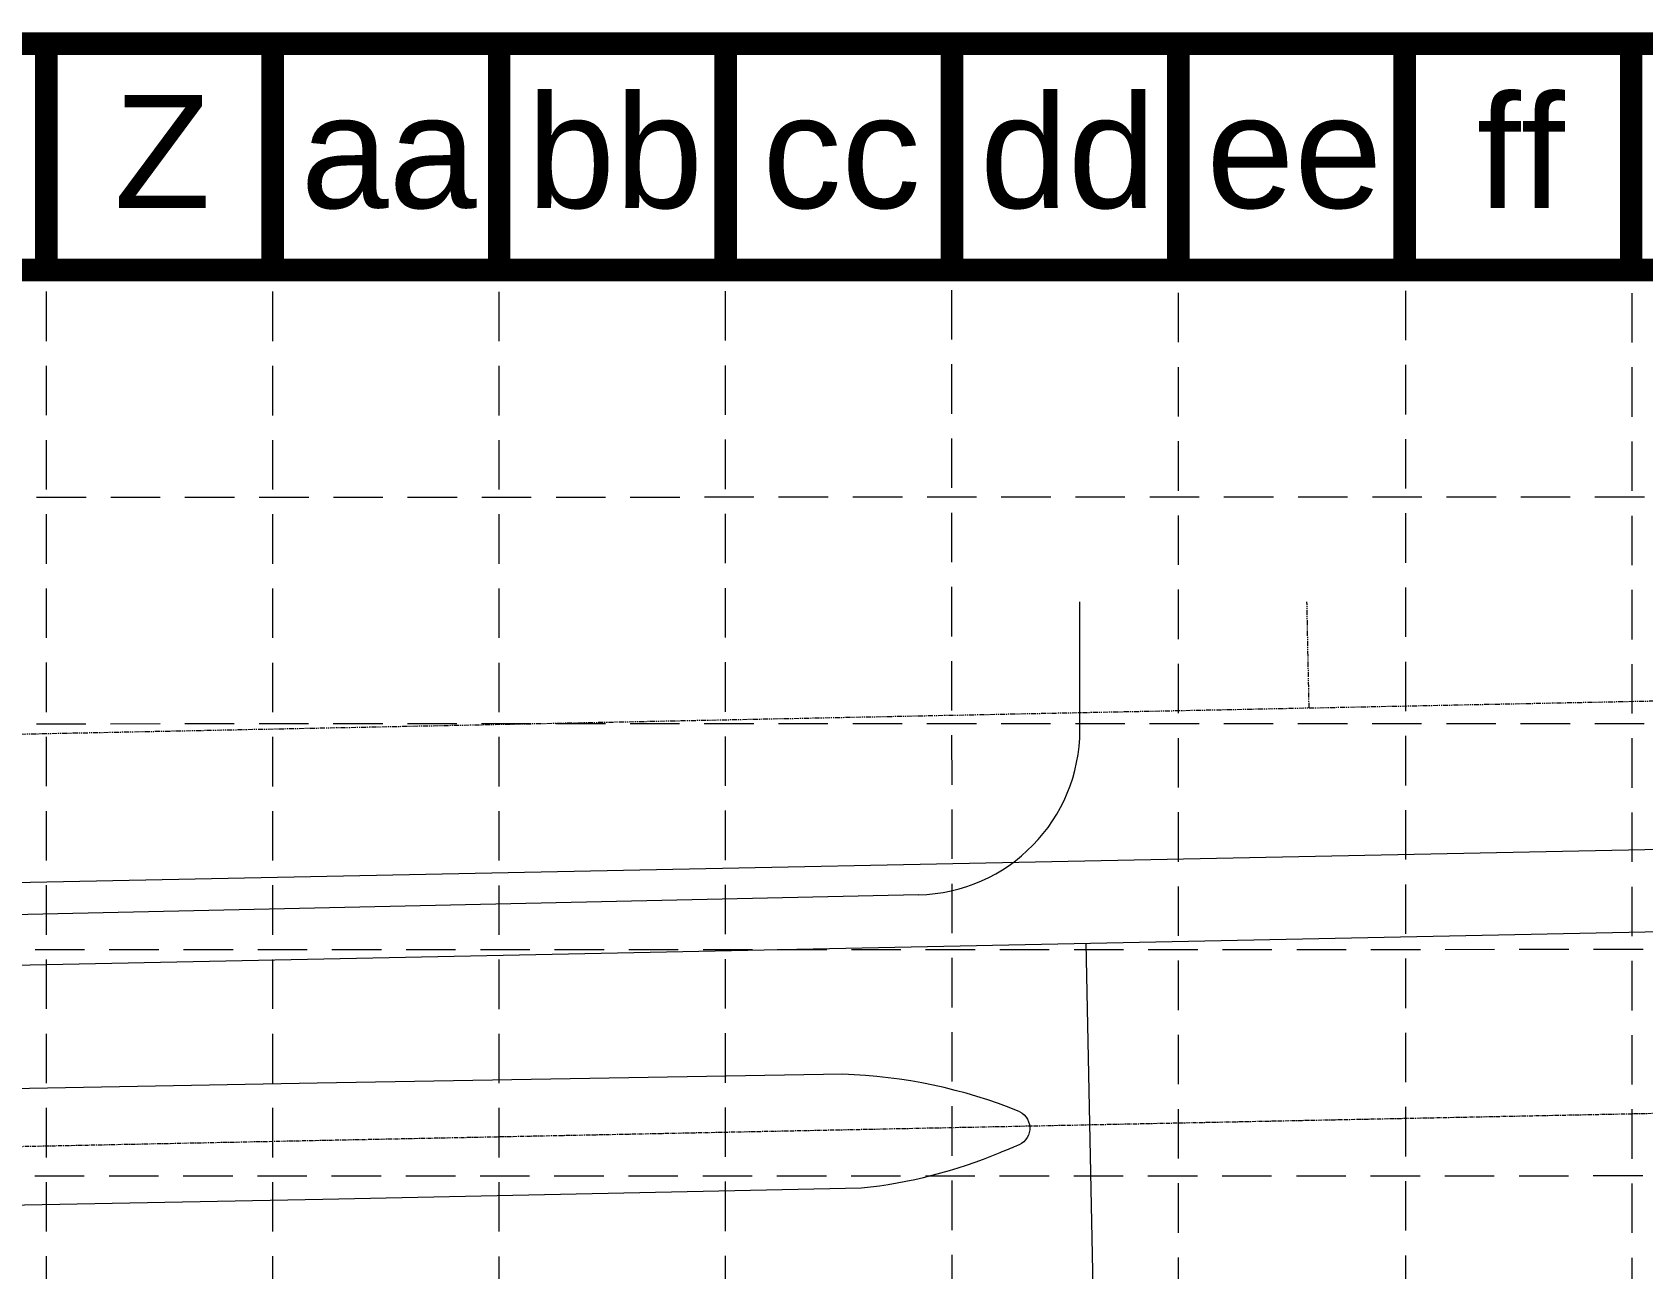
# Model space of a CAD drawing. Extents: x 2140663 to 2528301, y 336313 to 7007653.
# Drawn here: x 2527913.7 to 2528109, y 7007503.4 to 7007653.4 of the extents above; entities that cross this region are included whole.
import ezdxf
from ezdxf.enums import TextEntityAlignment as Align

# ---------------------------------------------------------------- set-up
doc = ezdxf.new("R2010")
doc.units = 0
doc.header["$MEASUREMENT"] = 0
for name, pattern in [('HIDDEN', [0.375, 0.25, -0.125]), ('xdrc002pt$0$CL', [0.7000000000000001, 0.5, -0.05, 0.1, -0.05]), ('xdrc002pt$0$PHANTOM2', [1.25, 0.625, -0.125, 0.125, -0.125, 0.125, -0.125])]:
    doc.linetypes.add(name, pattern=pattern)
for name, color, linetype in [('BASE', 7, 'Continuous'), ('GRID', 254, 'HIDDEN'), ('xdrc002bs$0$C-WATR-PIPE-E', 12, 'Continuous'), ('xdrc002bs$0$v-pave-exst', 6, 'Continuous'), ('xdrc002pt$0$V-ADJC-LINE-E', 2, 'xdrc002pt$0$PHANTOM2'), ('xdrc002pt$0$V-RWAY-CNTR-E', 2, 'xdrc002pt$0$CL')]:
    doc.layers.add(name, color=color, linetype=linetype)
doc.styles.get("Standard").update_dxf_attribs({"font": 'ARIAL.TTF'})

msp = doc.modelspace()

# ---------------------------------------------------------------- linework, layer by layer
at = {"layer": 'BASE', "color": 9}
msp.add_line((2527228.947377252, 7007624.562990395), (2528272.331315909, 7007624.562990395), dxfattribs=at)
at = {"layer": 'BASE', "const_width": 2.745747206990553}
for points in [[(2528299.78878798, 7005894.74224999), (2528299.78878798, 7007652.020462465), (2527201.489905182, 7007652.020462465), (2527201.489905182, 7005894.74224999)], [(2528272.331315909, 7005922.199722059), (2528272.331315909, 7007624.562990395), (2527228.947377252, 7007624.562990395), (2527228.947377252, 7005922.199722059)]]:
    msp.add_lwpolyline(points, close=True, dxfattribs=at)
for points in [[(2527915.384178999, 7007652.020462465), (2527915.384178999, 7007624.562990395)], [(2527942.84165107, 7007652.020462465), (2527942.84165107, 7007624.562990395)], [(2527970.299123141, 7007652.020462465), (2527970.299123141, 7007624.562990395)], [(2527997.756595209, 7007652.020462465), (2527997.756595209, 7007624.562990395)], [(2528025.21406728, 7007652.020462465), (2528025.21406728, 7007624.562990395)], [(2528052.67153935, 7007652.020462465), (2528052.67153935, 7007624.562990395)], [(2528080.129011419, 7007652.020462465), (2528080.129011419, 7007624.562990395)], [(2528107.58648349, 7007652.020462465), (2528107.58648349, 7007624.562990395)]]:
    msp.add_lwpolyline(points, dxfattribs=at)
at = {"layer": 'GRID', "color": 253, "linetype": 'HIDDEN', "lineweight": 0, "ltscale": 24}
for p, q in [((2528080.45980197, 7006032.041801908), (2528080.250281271, 7007625.178615601)), ((2528107.768453324, 7006031.75605775), (2528107.707753342, 7007625.178615601)), ((2527915.384178999, 7006031.929907975), (2527915.384178999, 7007624.562990395)), ((2527942.84165107, 7006031.925591088), (2527942.84165107, 7007624.562990395)), ((2527970.299123141, 7006031.921274197), (2527970.299123141, 7007624.562990395)), ((2527997.886483418, 7006031.983717573), (2527997.756595209, 7007624.562990395)), ((2528025.314863435, 7006032.117452909), (2528025.21406728, 7007624.562990395)), ((2528052.75125109, 7006031.787906426), (2528052.67153935, 7007624.562990395)), ((2527230.19618242, 7007596.921024007), (2528271.880184806, 7007597.056849426)), ((2527230.175714295, 7007569.386383166), (2528271.880184806, 7007569.599377357)), ((2527230.021053655, 7007542.0128863), (2528272.331315909, 7007542.190574186)), ((2527229.983776069, 7007514.580157942), (2528272.331315909, 7007514.733102113))]:
    msp.add_line(p, q, dxfattribs=at)
at = {"layer": 'xdrc002bs$0$C-WATR-PIPE-E', "color": 7, "lineweight": 0}
for p, q in [((2527284.938087328, 7007537.530096531), (2528222.469736997, 7007556.56467502)), ((2527284.938087328, 7007527.528035712), (2528222.469736997, 7007546.562614202)), ((2528042.758203008, 7007480.466039438), (2528041.490853816, 7007542.888224374))]:
    msp.add_line(p, q, dxfattribs=at)
at = {"layer": 'xdrc002bs$0$v-pave-exst', "color": 7, "lineweight": 0}
for p, q in [((2528040.729150539, 7007568.775554178), (2528040.729150539, 7007584.312139794)), ((2528021.170691332, 7007548.780428729), (2527827.056452609, 7007544.493916234))]:
    msp.add_line(p, q, dxfattribs=at)
for points in [[(2528033.451923139, 7007522.463901453, 0.08821619470133672), (2528011.975001772, 7007527.013151095), (2527948.215746516, 7007525.942333472), (2527874.088955177, 7007524.547518157), (2527802.531882095, 7007523.020453377)], [(2528033.451923139, 7007522.463901453, -0.6700435787343595), (2528033.052234306, 7007518.324182093, -2.923951455250699)], [(2527803.273091199, 7007509.019062395), (2527874.395950365, 7007510.456043916), (2527948.925050925, 7007511.876853056), (2528014.242205501, 7007513.216740287, 0.0732885195192831), (2528031.069342427, 7007517.531115355, -0.00841796638918515), (2528033.052234306, 7007518.324182093, 7.607806520411469)]]:
    msp.add_lwpolyline(points, format="xyb", dxfattribs=at)
msp.add_arc((2528020.729150539, 7007568.775554178), 20, 271.2650239739514, 0, dxfattribs=at)
at = {"layer": 'xdrc002pt$0$V-ADJC-LINE-E', "color": 7, "lineweight": 0}
for p, q in [((2528068.52783115, 7007571.442922766), (2528068.266549174, 7007584.312139795)), ((2528068.52783115, 7007571.442922765), (2528222.469736997, 7007574.568384495)), ((2527284.938087328, 7007555.533806005), (2528068.52783115, 7007571.442922768))]:
    msp.add_line(p, q, dxfattribs=at)
at = {"layer": 'xdrc002pt$0$V-RWAY-CNTR-E', "color": 7, "lineweight": 0}
msp.add_line((2527284.938087328, 7007505.523501908), (2528222.469736997, 7007524.558080399), dxfattribs=at)

# ---------------------------------------------------------------- texts
at = {"layer": 'BASE'}
for s, p in [('bb', (2527984.360593501, 7007638.92882147)), ('dd', (2528039.27553764, 7007638.92882147)), ('ff', (2528094.19048178, 7007638.92882147)), ('Z', (2527929.44564936, 7007638.92882147)), ('aa', (2527956.90312143, 7007638.92882147)), ('cc', (2528011.81806557, 7007638.92882147)), ('ee', (2528066.733009711, 7007638.92882147))]:
    msp.add_text(s, height=13.72873603495276, dxfattribs=at).set_placement(p, align=Align.MIDDLE_CENTER)

doc.saveas('drawing.dxf')
